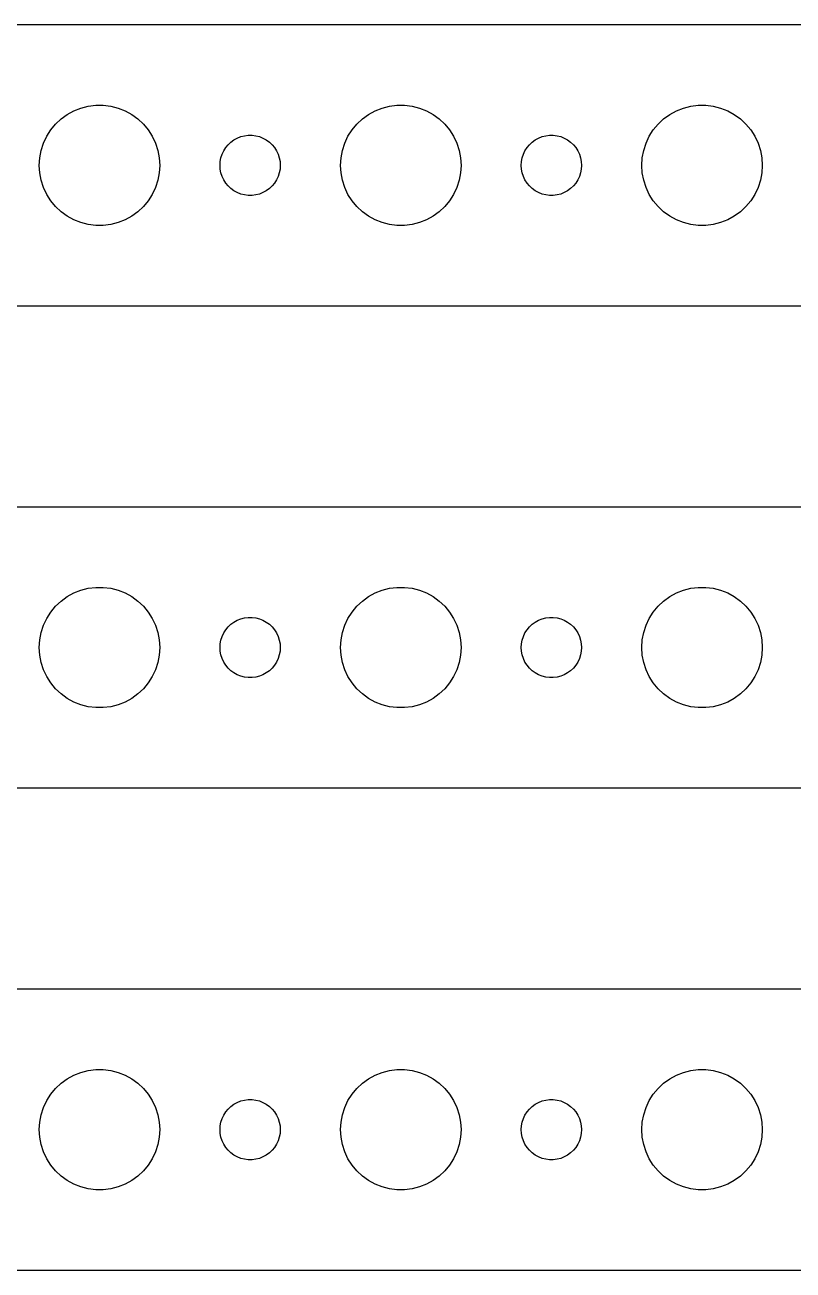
# Model space of a CAD drawing. Header units: metres. Extents: x -150 to 150, y 113 to 223.
# Drawn here: x -116.2 to -78, y 161 to 223 of the extents above; entities that cross this region are included whole.
import ezdxf

# ---------------------------------------------------------------- set-up
doc = ezdxf.new("R2010")
doc.units = ezdxf.units.M

msp = doc.modelspace()

# ---------------------------------------------------------------- linework, layer by layer
for p, q in [((144.814, 222.99), (-144.814, 222.99)), ((-113.777, 218.714), (-113.427, 218.853)), ((-113.427, 218.853), (-113.062, 218.947)), ((-113.062, 218.947), (-112.688, 218.994)), ((-112.688, 218.994), (-112.312, 218.994)), ((-112.312, 218.994), (-111.938, 218.947)), ((-111.938, 218.947), (-111.573, 218.853)), ((-111.573, 218.853), (-111.223, 218.714)), ((-98.7773, 218.714), (-98.427, 218.853)), ((-98.427, 218.853), (-98.0621, 218.947)), ((-98.0621, 218.947), (-97.6884, 218.994)), ((-97.6884, 218.994), (-97.3116, 218.994)), ((-97.3116, 218.994), (-96.9379, 218.947)), ((-96.9379, 218.947), (-96.573, 218.853)), ((-96.573, 218.853), (-96.2227, 218.714)), ((-83.7773, 218.714), (-83.427, 218.853)), ((-83.427, 218.853), (-83.0621, 218.947)), ((-83.0621, 218.947), (-82.6884, 218.994)), ((-82.6884, 218.994), (-82.3116, 218.994)), ((-82.3116, 218.994), (-81.9379, 218.947)), ((-81.9379, 218.947), (-81.573, 218.853)), ((-81.573, 218.853), (-81.2227, 218.714)), ((-114.687, 218.054), (-114.412, 218.312)), ((-114.412, 218.312), (-114.107, 218.533)), ((-114.107, 218.533), (-113.777, 218.714)), ((-111.223, 218.714), (-110.893, 218.533)), ((-110.893, 218.533), (-110.588, 218.312)), ((-110.588, 218.312), (-110.313, 218.054)), ((-99.6869, 218.054), (-99.4123, 218.312)), ((-99.4123, 218.312), (-99.1075, 218.533)), ((-99.1075, 218.533), (-98.7773, 218.714)), ((-96.2227, 218.714), (-95.8925, 218.533)), ((-95.8925, 218.533), (-95.5877, 218.312)), ((-95.5877, 218.312), (-95.3131, 218.054)), ((-84.6869, 218.054), (-84.4123, 218.312)), ((-84.4123, 218.312), (-84.1075, 218.533)), ((-84.1075, 218.533), (-83.7773, 218.714)), ((-81.2227, 218.714), (-80.8925, 218.533)), ((-80.8925, 218.533), (-80.5877, 218.312)), ((-80.5877, 218.312), (-80.3131, 218.054)), ((-115.129, 217.445), (-114.927, 217.763)), ((-114.927, 217.763), (-114.687, 218.054)), ((-110.313, 218.054), (-110.073, 217.763)), ((-110.073, 217.763), (-109.871, 217.445)), ((-100.129, 217.445), (-99.927, 217.763)), ((-99.927, 217.763), (-99.6869, 218.054)), ((-95.3131, 218.054), (-95.073, 217.763)), ((-95.073, 217.763), (-94.8711, 217.445)), ((-85.1289, 217.445), (-84.927, 217.763)), ((-84.927, 217.763), (-84.6869, 218.054)), ((-80.3131, 218.054), (-80.073, 217.763)), ((-80.073, 217.763), (-79.8711, 217.445)), ((-115.406, 216.746), (-115.289, 217.104)), ((-115.289, 217.104), (-115.129, 217.445)), ((-109.871, 217.445), (-109.711, 217.104)), ((-109.711, 217.104), (-109.594, 216.746)), ((-106.214, 216.882), (-106.093, 217.027)), ((-106.093, 217.027), (-105.956, 217.156)), ((-105.956, 217.156), (-105.804, 217.266)), ((-105.804, 217.266), (-105.639, 217.357)), ((-105.639, 217.357), (-105.464, 217.427)), ((-105.464, 217.427), (-105.281, 217.473)), ((-105.281, 217.473), (-105.094, 217.497)), ((-105.094, 217.497), (-104.906, 217.497)), ((-104.906, 217.497), (-104.719, 217.473)), ((-104.719, 217.473), (-104.536, 217.427)), ((-104.536, 217.427), (-104.361, 217.357)), ((-104.361, 217.357), (-104.196, 217.266)), ((-104.196, 217.266), (-104.044, 217.156)), ((-104.044, 217.156), (-103.907, 217.027)), ((-103.907, 217.027), (-103.786, 216.882)), ((-100.406, 216.746), (-100.289, 217.104)), ((-100.289, 217.104), (-100.129, 217.445)), ((-94.8711, 217.445), (-94.7107, 217.104)), ((-94.7107, 217.104), (-94.5943, 216.746)), ((-91.2135, 216.882), (-91.0934, 217.027)), ((-91.0934, 217.027), (-90.9561, 217.156)), ((-90.9561, 217.156), (-90.8037, 217.266)), ((-90.8037, 217.266), (-90.6387, 217.357)), ((-90.6387, 217.357), (-90.4635, 217.427)), ((-90.4635, 217.427), (-90.2811, 217.473)), ((-90.2811, 217.473), (-90.0942, 217.497)), ((-90.0942, 217.497), (-89.9058, 217.497)), ((-89.9058, 217.497), (-89.7189, 217.473)), ((-89.7189, 217.473), (-89.5365, 217.427)), ((-89.5365, 217.427), (-89.3613, 217.357)), ((-89.3613, 217.357), (-89.1963, 217.266)), ((-89.1963, 217.266), (-89.0439, 217.156)), ((-89.0439, 217.156), (-88.9065, 217.027)), ((-88.9065, 217.027), (-88.7865, 216.882)), ((-85.4057, 216.746), (-85.2893, 217.104)), ((-85.2893, 217.104), (-85.1289, 217.445)), ((-79.8711, 217.445), (-79.7107, 217.104)), ((-79.7107, 217.104), (-79.5943, 216.746)), ((-115.5, 216), (-115.476, 216.376)), ((-115.476, 216.376), (-115.406, 216.746)), ((-109.594, 216.746), (-109.524, 216.376)), ((-109.524, 216.376), (-109.5, 216)), ((-106.488, 216.188), (-106.453, 216.373)), ((-106.453, 216.373), (-106.395, 216.552)), ((-106.395, 216.552), (-106.314, 216.723)), ((-106.314, 216.723), (-106.214, 216.882)), ((-103.786, 216.882), (-103.686, 216.723)), ((-103.686, 216.723), (-103.605, 216.552)), ((-103.605, 216.552), (-103.547, 216.373)), ((-103.547, 216.373), (-103.512, 216.188)), ((-100.5, 216), (-100.476, 216.376)), ((-100.476, 216.376), (-100.406, 216.746)), ((-94.5943, 216.746), (-94.5237, 216.376)), ((-94.5237, 216.376), (-94.5, 216)), ((-91.4882, 216.188), (-91.4529, 216.373)), ((-91.4529, 216.373), (-91.3947, 216.552)), ((-91.3947, 216.552), (-91.3145, 216.723)), ((-91.3145, 216.723), (-91.2135, 216.882)), ((-88.7865, 216.882), (-88.6855, 216.723)), ((-88.6855, 216.723), (-88.6053, 216.552)), ((-88.6053, 216.552), (-88.5471, 216.373)), ((-88.5471, 216.373), (-88.5118, 216.188)), ((-85.5, 216), (-85.4763, 216.376)), ((-85.4763, 216.376), (-85.4057, 216.746)), ((-79.5943, 216.746), (-79.5237, 216.376)), ((-79.5237, 216.376), (-79.5, 216)), ((-115.476, 215.624), (-115.5, 216)), ((-109.5, 216), (-109.524, 215.624)), ((-106.5, 216), (-106.488, 216.188)), ((-106.488, 215.812), (-106.5, 216)), ((-106.453, 215.627), (-106.488, 215.812)), ((-103.512, 215.812), (-103.547, 215.627)), ((-103.512, 216.188), (-103.5, 216)), ((-103.5, 216), (-103.512, 215.812)), ((-100.476, 215.624), (-100.5, 216)), ((-94.5, 216), (-94.5237, 215.624)), ((-91.5, 216), (-91.4882, 216.188)), ((-91.4882, 215.812), (-91.5, 216)), ((-91.4529, 215.627), (-91.4882, 215.812)), ((-88.5118, 215.812), (-88.5471, 215.627)), ((-88.5118, 216.188), (-88.5, 216)), ((-88.5, 216), (-88.5118, 215.812)), ((-85.4763, 215.624), (-85.5, 216)), ((-79.5, 216), (-79.5237, 215.624)), ((-115.406, 215.254), (-115.476, 215.624)), ((-115.289, 214.896), (-115.406, 215.254)), ((-109.594, 215.254), (-109.711, 214.896)), ((-109.524, 215.624), (-109.594, 215.254)), ((-106.395, 215.448), (-106.453, 215.627)), ((-106.314, 215.277), (-106.395, 215.448)), ((-106.214, 215.118), (-106.314, 215.277)), ((-106.093, 214.973), (-106.214, 215.118)), ((-103.786, 215.118), (-103.907, 214.973)), ((-103.686, 215.277), (-103.786, 215.118)), ((-103.605, 215.448), (-103.686, 215.277)), ((-103.547, 215.627), (-103.605, 215.448)), ((-100.406, 215.254), (-100.476, 215.624)), ((-100.289, 214.896), (-100.406, 215.254)), ((-94.5943, 215.254), (-94.7107, 214.896)), ((-94.5237, 215.624), (-94.5943, 215.254)), ((-91.3947, 215.448), (-91.4529, 215.627)), ((-91.3145, 215.277), (-91.3947, 215.448)), ((-91.2135, 215.118), (-91.3145, 215.277)), ((-91.0934, 214.973), (-91.2135, 215.118)), ((-88.7865, 215.118), (-88.9065, 214.973)), ((-88.6855, 215.277), (-88.7865, 215.118)), ((-88.6053, 215.448), (-88.6855, 215.277)), ((-88.5471, 215.627), (-88.6053, 215.448)), ((-85.4057, 215.254), (-85.4763, 215.624)), ((-85.2893, 214.896), (-85.4057, 215.254)), ((-79.5943, 215.254), (-79.7107, 214.896)), ((-79.5237, 215.624), (-79.5943, 215.254)), ((-115.129, 214.555), (-115.289, 214.896)), ((-114.927, 214.237), (-115.129, 214.555)), ((-109.871, 214.555), (-110.073, 214.237)), ((-109.711, 214.896), (-109.871, 214.555)), ((-105.956, 214.844), (-106.093, 214.973)), ((-105.804, 214.734), (-105.956, 214.844)), ((-105.639, 214.643), (-105.804, 214.734)), ((-105.464, 214.573), (-105.639, 214.643)), ((-105.281, 214.527), (-105.464, 214.573)), ((-105.094, 214.503), (-105.281, 214.527)), ((-104.906, 214.503), (-105.094, 214.503)), ((-104.719, 214.527), (-104.906, 214.503)), ((-104.536, 214.573), (-104.719, 214.527)), ((-104.361, 214.643), (-104.536, 214.573)), ((-104.196, 214.734), (-104.361, 214.643)), ((-104.044, 214.844), (-104.196, 214.734)), ((-103.907, 214.973), (-104.044, 214.844)), ((-100.129, 214.555), (-100.289, 214.896)), ((-99.927, 214.237), (-100.129, 214.555)), ((-94.8711, 214.555), (-95.073, 214.237)), ((-94.7107, 214.896), (-94.8711, 214.555)), ((-90.9561, 214.844), (-91.0934, 214.973)), ((-90.8037, 214.734), (-90.9561, 214.844)), ((-90.6387, 214.643), (-90.8037, 214.734)), ((-90.4635, 214.573), (-90.6387, 214.643)), ((-90.2811, 214.527), (-90.4635, 214.573)), ((-90.0942, 214.503), (-90.2811, 214.527)), ((-89.9058, 214.503), (-90.0942, 214.503)), ((-89.7189, 214.527), (-89.9058, 214.503)), ((-89.5365, 214.573), (-89.7189, 214.527)), ((-89.3613, 214.643), (-89.5365, 214.573)), ((-89.1963, 214.734), (-89.3613, 214.643)), ((-89.0439, 214.844), (-89.1963, 214.734)), ((-88.9065, 214.973), (-89.0439, 214.844)), ((-85.1289, 214.555), (-85.2893, 214.896)), ((-84.927, 214.237), (-85.1289, 214.555)), ((-79.8711, 214.555), (-80.073, 214.237)), ((-79.7107, 214.896), (-79.8711, 214.555)), ((-114.687, 213.946), (-114.927, 214.237)), ((-114.412, 213.688), (-114.687, 213.946)), ((-110.313, 213.946), (-110.588, 213.688)), ((-110.073, 214.237), (-110.313, 213.946)), ((-99.6869, 213.946), (-99.927, 214.237)), ((-99.4123, 213.688), (-99.6869, 213.946)), ((-95.3131, 213.946), (-95.5877, 213.688)), ((-95.073, 214.237), (-95.3131, 213.946)), ((-84.6869, 213.946), (-84.927, 214.237)), ((-84.4123, 213.688), (-84.6869, 213.946)), ((-80.3131, 213.946), (-80.5877, 213.688)), ((-80.073, 214.237), (-80.3131, 213.946)), ((-114.107, 213.467), (-114.412, 213.688)), ((-113.777, 213.286), (-114.107, 213.467)), ((-113.427, 213.147), (-113.777, 213.286)), ((-111.223, 213.286), (-111.573, 213.147)), ((-110.893, 213.467), (-111.223, 213.286)), ((-110.588, 213.688), (-110.893, 213.467)), ((-99.1075, 213.467), (-99.4123, 213.688)), ((-98.7773, 213.286), (-99.1075, 213.467)), ((-98.427, 213.147), (-98.7773, 213.286)), ((-96.2227, 213.286), (-96.573, 213.147)), ((-95.8925, 213.467), (-96.2227, 213.286)), ((-95.5877, 213.688), (-95.8925, 213.467)), ((-84.1075, 213.467), (-84.4123, 213.688)), ((-83.7773, 213.286), (-84.1075, 213.467)), ((-83.427, 213.147), (-83.7773, 213.286)), ((-81.2227, 213.286), (-81.573, 213.147)), ((-80.8925, 213.467), (-81.2227, 213.286)), ((-80.5877, 213.688), (-80.8925, 213.467)), ((-113.062, 213.053), (-113.427, 213.147)), ((-112.688, 213.006), (-113.062, 213.053)), ((-112.312, 213.006), (-112.688, 213.006)), ((-111.938, 213.053), (-112.312, 213.006)), ((-111.573, 213.147), (-111.938, 213.053)), ((-98.0621, 213.053), (-98.427, 213.147)), ((-97.6884, 213.006), (-98.0621, 213.053)), ((-97.3116, 213.006), (-97.6884, 213.006)), ((-96.9379, 213.053), (-97.3116, 213.006)), ((-96.573, 213.147), (-96.9379, 213.053)), ((-83.0621, 213.053), (-83.427, 213.147)), ((-82.6884, 213.006), (-83.0621, 213.053)), ((-82.3116, 213.006), (-82.6884, 213.006)), ((-81.9379, 213.053), (-82.3116, 213.006)), ((-81.573, 213.147), (-81.9379, 213.053)), ((-144.814, 209.01), (144.814, 209.01)), ((144.814, 198.99), (-144.814, 198.99)), ((-114.107, 194.533), (-113.777, 194.714)), ((-113.777, 194.714), (-113.427, 194.853)), ((-113.427, 194.853), (-113.062, 194.947)), ((-113.062, 194.947), (-112.688, 194.994)), ((-112.688, 194.994), (-112.312, 194.994)), ((-112.312, 194.994), (-111.938, 194.947)), ((-111.938, 194.947), (-111.573, 194.853)), ((-111.573, 194.853), (-111.223, 194.714)), ((-111.223, 194.714), (-110.893, 194.533)), ((-99.1075, 194.533), (-98.7773, 194.714)), ((-98.7773, 194.714), (-98.427, 194.853)), ((-98.427, 194.853), (-98.0621, 194.947)), ((-98.0621, 194.947), (-97.6884, 194.994)), ((-97.6884, 194.994), (-97.3116, 194.994)), ((-97.3116, 194.994), (-96.9379, 194.947)), ((-96.9379, 194.947), (-96.573, 194.853)), ((-96.573, 194.853), (-96.2227, 194.714)), ((-96.2227, 194.714), (-95.8925, 194.533)), ((-84.1075, 194.533), (-83.7773, 194.714)), ((-83.7773, 194.714), (-83.427, 194.853)), ((-83.427, 194.853), (-83.0621, 194.947)), ((-83.0621, 194.947), (-82.6884, 194.994)), ((-82.6884, 194.994), (-82.3116, 194.994)), ((-82.3116, 194.994), (-81.9379, 194.947)), ((-81.9379, 194.947), (-81.573, 194.853)), ((-81.573, 194.853), (-81.2227, 194.714)), ((-81.2227, 194.714), (-80.8925, 194.533)), ((-114.927, 193.763), (-114.687, 194.054)), ((-114.687, 194.054), (-114.412, 194.312)), ((-114.412, 194.312), (-114.107, 194.533)), ((-110.893, 194.533), (-110.588, 194.312)), ((-110.588, 194.312), (-110.313, 194.054)), ((-110.313, 194.054), (-110.073, 193.763)), ((-99.927, 193.763), (-99.6869, 194.054)), ((-99.6869, 194.054), (-99.4123, 194.312)), ((-99.4123, 194.312), (-99.1075, 194.533)), ((-95.8925, 194.533), (-95.5877, 194.312)), ((-95.5877, 194.312), (-95.3131, 194.054)), ((-95.3131, 194.054), (-95.073, 193.763)), ((-84.927, 193.763), (-84.6869, 194.054)), ((-84.6869, 194.054), (-84.4123, 194.312)), ((-84.4123, 194.312), (-84.1075, 194.533)), ((-80.8925, 194.533), (-80.5877, 194.312)), ((-80.5877, 194.312), (-80.3131, 194.054)), ((-80.3131, 194.054), (-80.073, 193.763)), ((-115.289, 193.104), (-115.129, 193.445)), ((-115.129, 193.445), (-114.927, 193.763)), ((-110.073, 193.763), (-109.871, 193.445)), ((-109.871, 193.445), (-109.711, 193.104)), ((-105.639, 193.357), (-105.464, 193.427)), ((-105.464, 193.427), (-105.281, 193.473)), ((-105.281, 193.473), (-105.094, 193.497)), ((-105.094, 193.497), (-104.906, 193.497)), ((-104.906, 193.497), (-104.719, 193.473)), ((-104.719, 193.473), (-104.536, 193.427)), ((-104.536, 193.427), (-104.361, 193.357)), ((-100.289, 193.104), (-100.129, 193.445)), ((-100.129, 193.445), (-99.927, 193.763)), ((-95.073, 193.763), (-94.8711, 193.445)), ((-94.8711, 193.445), (-94.7107, 193.104)), ((-90.6387, 193.357), (-90.4635, 193.427)), ((-90.4635, 193.427), (-90.2811, 193.473)), ((-90.2811, 193.473), (-90.0942, 193.497)), ((-90.0942, 193.497), (-89.9058, 193.497)), ((-89.9058, 193.497), (-89.7189, 193.473)), ((-89.7189, 193.473), (-89.5365, 193.427)), ((-89.5365, 193.427), (-89.3613, 193.357)), ((-85.2893, 193.104), (-85.1289, 193.445)), ((-85.1289, 193.445), (-84.927, 193.763)), ((-80.073, 193.763), (-79.8711, 193.445)), ((-79.8711, 193.445), (-79.7107, 193.104)), ((-115.406, 192.746), (-115.289, 193.104)), ((-109.711, 193.104), (-109.594, 192.746)), ((-106.314, 192.723), (-106.214, 192.882)), ((-106.214, 192.882), (-106.093, 193.027)), ((-106.093, 193.027), (-105.956, 193.156)), ((-105.956, 193.156), (-105.804, 193.266)), ((-105.804, 193.266), (-105.639, 193.357)), ((-104.361, 193.357), (-104.196, 193.266)), ((-104.196, 193.266), (-104.044, 193.156)), ((-104.044, 193.156), (-103.907, 193.027)), ((-103.907, 193.027), (-103.786, 192.882)), ((-103.786, 192.882), (-103.686, 192.723)), ((-100.406, 192.746), (-100.289, 193.104)), ((-94.7107, 193.104), (-94.5943, 192.746)), ((-91.3145, 192.723), (-91.2135, 192.882)), ((-91.2135, 192.882), (-91.0934, 193.027)), ((-91.0934, 193.027), (-90.9561, 193.156)), ((-90.9561, 193.156), (-90.8037, 193.266)), ((-90.8037, 193.266), (-90.6387, 193.357)), ((-89.3613, 193.357), (-89.1963, 193.266)), ((-89.1963, 193.266), (-89.0439, 193.156)), ((-89.0439, 193.156), (-88.9065, 193.027)), ((-88.9065, 193.027), (-88.7865, 192.882)), ((-88.7865, 192.882), (-88.6855, 192.723)), ((-85.4057, 192.746), (-85.2893, 193.104)), ((-79.7107, 193.104), (-79.5943, 192.746)), ((-115.5, 192), (-115.476, 192.376)), ((-115.476, 192.376), (-115.406, 192.746)), ((-109.594, 192.746), (-109.524, 192.376)), ((-109.524, 192.376), (-109.5, 192)), ((-106.5, 192), (-106.488, 192.188)), ((-106.488, 192.188), (-106.453, 192.373)), ((-106.453, 192.373), (-106.395, 192.552)), ((-106.395, 192.552), (-106.314, 192.723)), ((-103.686, 192.723), (-103.605, 192.552)), ((-103.605, 192.552), (-103.547, 192.373)), ((-103.547, 192.373), (-103.512, 192.188)), ((-103.512, 192.188), (-103.5, 192)), ((-100.5, 192), (-100.476, 192.376)), ((-100.476, 192.376), (-100.406, 192.746)), ((-94.5943, 192.746), (-94.5237, 192.376)), ((-94.5237, 192.376), (-94.5, 192)), ((-91.5, 192), (-91.4882, 192.188)), ((-91.4882, 192.188), (-91.4529, 192.373)), ((-91.4529, 192.373), (-91.3947, 192.552)), ((-91.3947, 192.552), (-91.3145, 192.723)), ((-88.6855, 192.723), (-88.6053, 192.552)), ((-88.6053, 192.552), (-88.5471, 192.373)), ((-88.5471, 192.373), (-88.5118, 192.188)), ((-88.5118, 192.188), (-88.5, 192)), ((-85.5, 192), (-85.4763, 192.376)), ((-85.4763, 192.376), (-85.4057, 192.746)), ((-79.5943, 192.746), (-79.5237, 192.376)), ((-79.5237, 192.376), (-79.5, 192)), ((-115.476, 191.624), (-115.5, 192)), ((-115.406, 191.254), (-115.476, 191.624)), ((-109.524, 191.624), (-109.594, 191.254)), ((-109.5, 192), (-109.524, 191.624)), ((-106.488, 191.812), (-106.5, 192)), ((-106.453, 191.627), (-106.488, 191.812)), ((-106.395, 191.448), (-106.453, 191.627)), ((-103.547, 191.627), (-103.605, 191.448)), ((-103.512, 191.812), (-103.547, 191.627)), ((-103.5, 192), (-103.512, 191.812)), ((-100.476, 191.624), (-100.5, 192)), ((-100.406, 191.254), (-100.476, 191.624)), ((-94.5237, 191.624), (-94.5943, 191.254)), ((-94.5, 192), (-94.5237, 191.624)), ((-91.4882, 191.812), (-91.5, 192)), ((-91.4529, 191.627), (-91.4882, 191.812)), ((-91.3947, 191.448), (-91.4529, 191.627)), ((-88.5471, 191.627), (-88.6053, 191.448)), ((-88.5118, 191.812), (-88.5471, 191.627)), ((-88.5, 192), (-88.5118, 191.812)), ((-85.4763, 191.624), (-85.5, 192)), ((-85.4057, 191.254), (-85.4763, 191.624)), ((-79.5237, 191.624), (-79.5943, 191.254)), ((-79.5, 192), (-79.5237, 191.624)), ((-115.289, 190.896), (-115.406, 191.254)), ((-109.594, 191.254), (-109.711, 190.896)), ((-106.314, 191.277), (-106.395, 191.448)), ((-106.214, 191.118), (-106.314, 191.277)), ((-106.093, 190.973), (-106.214, 191.118)), ((-105.956, 190.844), (-106.093, 190.973)), ((-103.907, 190.973), (-104.044, 190.844)), ((-103.786, 191.118), (-103.907, 190.973)), ((-103.686, 191.277), (-103.786, 191.118)), ((-103.605, 191.448), (-103.686, 191.277)), ((-100.289, 190.896), (-100.406, 191.254)), ((-94.5943, 191.254), (-94.7107, 190.896)), ((-91.3145, 191.277), (-91.3947, 191.448)), ((-91.2135, 191.118), (-91.3145, 191.277)), ((-91.0934, 190.973), (-91.2135, 191.118)), ((-90.9561, 190.844), (-91.0934, 190.973)), ((-88.9065, 190.973), (-89.0439, 190.844)), ((-88.7865, 191.118), (-88.9065, 190.973)), ((-88.6855, 191.277), (-88.7865, 191.118)), ((-88.6053, 191.448), (-88.6855, 191.277)), ((-85.2893, 190.896), (-85.4057, 191.254)), ((-79.5943, 191.254), (-79.7107, 190.896)), ((-115.129, 190.555), (-115.289, 190.896)), ((-114.927, 190.237), (-115.129, 190.555)), ((-109.871, 190.555), (-110.073, 190.237)), ((-109.711, 190.896), (-109.871, 190.555)), ((-105.804, 190.734), (-105.956, 190.844)), ((-105.639, 190.643), (-105.804, 190.734)), ((-105.464, 190.573), (-105.639, 190.643)), ((-105.281, 190.527), (-105.464, 190.573)), ((-105.094, 190.503), (-105.281, 190.527)), ((-104.906, 190.503), (-105.094, 190.503)), ((-104.719, 190.527), (-104.906, 190.503)), ((-104.536, 190.573), (-104.719, 190.527)), ((-104.361, 190.643), (-104.536, 190.573)), ((-104.196, 190.734), (-104.361, 190.643)), ((-104.044, 190.844), (-104.196, 190.734)), ((-100.129, 190.555), (-100.289, 190.896)), ((-99.927, 190.237), (-100.129, 190.555)), ((-94.8711, 190.555), (-95.073, 190.237)), ((-94.7107, 190.896), (-94.8711, 190.555)), ((-90.8037, 190.734), (-90.9561, 190.844)), ((-90.6387, 190.643), (-90.8037, 190.734)), ((-90.4635, 190.573), (-90.6387, 190.643)), ((-90.2811, 190.527), (-90.4635, 190.573)), ((-90.0942, 190.503), (-90.2811, 190.527)), ((-89.9058, 190.503), (-90.0942, 190.503)), ((-89.7189, 190.527), (-89.9058, 190.503)), ((-89.5365, 190.573), (-89.7189, 190.527)), ((-89.3613, 190.643), (-89.5365, 190.573)), ((-89.1963, 190.734), (-89.3613, 190.643)), ((-89.0439, 190.844), (-89.1963, 190.734)), ((-85.1289, 190.555), (-85.2893, 190.896)), ((-84.927, 190.237), (-85.1289, 190.555)), ((-79.8711, 190.555), (-80.073, 190.237)), ((-79.7107, 190.896), (-79.8711, 190.555)), ((-114.687, 189.946), (-114.927, 190.237)), ((-114.412, 189.688), (-114.687, 189.946)), ((-114.107, 189.467), (-114.412, 189.688)), ((-110.588, 189.688), (-110.893, 189.467)), ((-110.313, 189.946), (-110.588, 189.688)), ((-110.073, 190.237), (-110.313, 189.946)), ((-99.6869, 189.946), (-99.927, 190.237)), ((-99.4123, 189.688), (-99.6869, 189.946)), ((-99.1075, 189.467), (-99.4123, 189.688)), ((-95.5877, 189.688), (-95.8925, 189.467)), ((-95.3131, 189.946), (-95.5877, 189.688)), ((-95.073, 190.237), (-95.3131, 189.946)), ((-84.6869, 189.946), (-84.927, 190.237)), ((-84.4123, 189.688), (-84.6869, 189.946)), ((-84.1075, 189.467), (-84.4123, 189.688)), ((-80.5877, 189.688), (-80.8925, 189.467)), ((-80.3131, 189.946), (-80.5877, 189.688)), ((-80.073, 190.237), (-80.3131, 189.946)), ((-113.777, 189.286), (-114.107, 189.467)), ((-113.427, 189.147), (-113.777, 189.286)), ((-113.062, 189.053), (-113.427, 189.147)), ((-112.688, 189.006), (-113.062, 189.053)), ((-111.938, 189.053), (-112.312, 189.006)), ((-111.573, 189.147), (-111.938, 189.053)), ((-111.223, 189.286), (-111.573, 189.147)), ((-110.893, 189.467), (-111.223, 189.286)), ((-98.7773, 189.286), (-99.1075, 189.467)), ((-98.427, 189.147), (-98.7773, 189.286)), ((-98.0621, 189.053), (-98.427, 189.147)), ((-97.6884, 189.006), (-98.0621, 189.053)), ((-96.9379, 189.053), (-97.3116, 189.006)), ((-96.573, 189.147), (-96.9379, 189.053)), ((-96.2227, 189.286), (-96.573, 189.147)), ((-95.8925, 189.467), (-96.2227, 189.286)), ((-83.7773, 189.286), (-84.1075, 189.467)), ((-83.427, 189.147), (-83.7773, 189.286)), ((-83.0621, 189.053), (-83.427, 189.147)), ((-82.6884, 189.006), (-83.0621, 189.053)), ((-81.9379, 189.053), (-82.3116, 189.006)), ((-81.573, 189.147), (-81.9379, 189.053)), ((-81.2227, 189.286), (-81.573, 189.147)), ((-80.8925, 189.467), (-81.2227, 189.286)), ((-112.312, 189.006), (-112.688, 189.006)), ((-97.3116, 189.006), (-97.6884, 189.006)), ((-82.3116, 189.006), (-82.6884, 189.006)), ((-144.814, 185.01), (144.814, 185.01)), ((144.814, 174.99), (-144.814, 174.99)), ((-114.412, 170.312), (-114.107, 170.533)), ((-114.107, 170.533), (-113.777, 170.714)), ((-113.777, 170.714), (-113.427, 170.853)), ((-113.427, 170.853), (-113.062, 170.947)), ((-113.062, 170.947), (-112.688, 170.994)), ((-112.688, 170.994), (-112.312, 170.994)), ((-112.312, 170.994), (-111.938, 170.947)), ((-111.938, 170.947), (-111.573, 170.853)), ((-111.573, 170.853), (-111.223, 170.714)), ((-111.223, 170.714), (-110.893, 170.533)), ((-110.893, 170.533), (-110.588, 170.312)), ((-99.4123, 170.312), (-99.1075, 170.533)), ((-99.1075, 170.533), (-98.7773, 170.714)), ((-98.7773, 170.714), (-98.427, 170.853)), ((-98.427, 170.853), (-98.0621, 170.947)), ((-98.0621, 170.947), (-97.6884, 170.994)), ((-97.6884, 170.994), (-97.3116, 170.994)), ((-97.3116, 170.994), (-96.9379, 170.947)), ((-96.9379, 170.947), (-96.573, 170.853)), ((-96.573, 170.853), (-96.2227, 170.714)), ((-96.2227, 170.714), (-95.8925, 170.533)), ((-95.8925, 170.533), (-95.5877, 170.312)), ((-84.4123, 170.312), (-84.1075, 170.533)), ((-84.1075, 170.533), (-83.7773, 170.714)), ((-83.7773, 170.714), (-83.427, 170.853)), ((-83.427, 170.853), (-83.0621, 170.947)), ((-83.0621, 170.947), (-82.6884, 170.994)), ((-82.6884, 170.994), (-82.3116, 170.994)), ((-82.3116, 170.994), (-81.9379, 170.947)), ((-81.9379, 170.947), (-81.573, 170.853)), ((-81.573, 170.853), (-81.2227, 170.714)), ((-81.2227, 170.714), (-80.8925, 170.533)), ((-80.8925, 170.533), (-80.5877, 170.312)), ((-114.927, 169.763), (-114.687, 170.054)), ((-114.687, 170.054), (-114.412, 170.312)), ((-110.588, 170.312), (-110.313, 170.054)), ((-110.313, 170.054), (-110.073, 169.763)), ((-99.927, 169.763), (-99.6869, 170.054)), ((-99.6869, 170.054), (-99.4123, 170.312)), ((-95.5877, 170.312), (-95.3131, 170.054)), ((-95.3131, 170.054), (-95.073, 169.763)), ((-84.927, 169.763), (-84.6869, 170.054)), ((-84.6869, 170.054), (-84.4123, 170.312)), ((-80.5877, 170.312), (-80.3131, 170.054)), ((-80.3131, 170.054), (-80.073, 169.763)), ((-115.289, 169.104), (-115.129, 169.445)), ((-115.129, 169.445), (-114.927, 169.763)), ((-110.073, 169.763), (-109.871, 169.445)), ((-109.871, 169.445), (-109.711, 169.104)), ((-105.956, 169.156), (-105.804, 169.266)), ((-105.804, 169.266), (-105.639, 169.357)), ((-105.639, 169.357), (-105.464, 169.427)), ((-105.464, 169.427), (-105.281, 169.473)), ((-105.281, 169.473), (-105.094, 169.497)), ((-105.094, 169.497), (-104.906, 169.497)), ((-104.906, 169.497), (-104.719, 169.473)), ((-104.719, 169.473), (-104.536, 169.427)), ((-104.536, 169.427), (-104.361, 169.357)), ((-104.361, 169.357), (-104.196, 169.266)), ((-104.196, 169.266), (-104.044, 169.156)), ((-100.289, 169.104), (-100.129, 169.445)), ((-100.129, 169.445), (-99.927, 169.763)), ((-95.073, 169.763), (-94.8711, 169.445)), ((-94.8711, 169.445), (-94.7107, 169.104)), ((-90.9561, 169.156), (-90.8037, 169.266)), ((-90.8037, 169.266), (-90.6387, 169.357)), ((-90.6387, 169.357), (-90.4635, 169.427)), ((-90.4635, 169.427), (-90.2811, 169.473)), ((-90.2811, 169.473), (-90.0942, 169.497)), ((-90.0942, 169.497), (-89.9058, 169.497)), ((-89.9058, 169.497), (-89.7189, 169.473)), ((-89.7189, 169.473), (-89.5365, 169.427)), ((-89.5365, 169.427), (-89.3613, 169.357)), ((-89.3613, 169.357), (-89.1963, 169.266)), ((-89.1963, 169.266), (-89.0439, 169.156)), ((-85.2893, 169.104), (-85.1289, 169.445)), ((-85.1289, 169.445), (-84.927, 169.763)), ((-80.073, 169.763), (-79.8711, 169.445)), ((-79.8711, 169.445), (-79.7107, 169.104)), ((-115.476, 168.376), (-115.406, 168.746)), ((-115.406, 168.746), (-115.289, 169.104)), ((-109.711, 169.104), (-109.594, 168.746)), ((-109.594, 168.746), (-109.524, 168.376)), ((-106.395, 168.552), (-106.314, 168.723)), ((-106.314, 168.723), (-106.214, 168.882)), ((-106.214, 168.882), (-106.093, 169.027)), ((-106.093, 169.027), (-105.956, 169.156)), ((-104.044, 169.156), (-103.907, 169.027)), ((-103.907, 169.027), (-103.786, 168.882)), ((-103.786, 168.882), (-103.686, 168.723)), ((-103.686, 168.723), (-103.605, 168.552)), ((-100.476, 168.376), (-100.406, 168.746)), ((-100.406, 168.746), (-100.289, 169.104)), ((-94.7107, 169.104), (-94.5943, 168.746)), ((-94.5943, 168.746), (-94.5237, 168.376)), ((-91.3947, 168.552), (-91.3145, 168.723)), ((-91.3145, 168.723), (-91.2135, 168.882)), ((-91.2135, 168.882), (-91.0934, 169.027)), ((-91.0934, 169.027), (-90.9561, 169.156)), ((-89.0439, 169.156), (-88.9065, 169.027)), ((-88.9065, 169.027), (-88.7865, 168.882)), ((-88.7865, 168.882), (-88.6855, 168.723)), ((-88.6855, 168.723), (-88.6053, 168.552)), ((-85.4763, 168.376), (-85.4057, 168.746)), ((-85.4057, 168.746), (-85.2893, 169.104)), ((-79.7107, 169.104), (-79.5943, 168.746)), ((-79.5943, 168.746), (-79.5237, 168.376)), ((-115.5, 168), (-115.476, 168.376)), ((-115.476, 167.624), (-115.5, 168)), ((-109.524, 168.376), (-109.5, 168)), ((-109.5, 168), (-109.524, 167.624)), ((-106.5, 168), (-106.488, 168.188)), ((-106.488, 167.812), (-106.5, 168)), ((-106.488, 168.188), (-106.453, 168.373)), ((-106.453, 168.373), (-106.395, 168.552)), ((-103.605, 168.552), (-103.547, 168.373)), ((-103.547, 168.373), (-103.512, 168.188)), ((-103.512, 168.188), (-103.5, 168)), ((-103.5, 168), (-103.512, 167.812)), ((-100.5, 168), (-100.476, 168.376)), ((-100.476, 167.624), (-100.5, 168)), ((-94.5237, 168.376), (-94.5, 168)), ((-94.5, 168), (-94.5237, 167.624)), ((-91.5, 168), (-91.4882, 168.188)), ((-91.4882, 167.812), (-91.5, 168)), ((-91.4882, 168.188), (-91.4529, 168.373)), ((-91.4529, 168.373), (-91.3947, 168.552)), ((-88.6053, 168.552), (-88.5471, 168.373)), ((-88.5471, 168.373), (-88.5118, 168.188)), ((-88.5118, 168.188), (-88.5, 168)), ((-88.5, 168), (-88.5118, 167.812)), ((-85.5, 168), (-85.4763, 168.376)), ((-85.4763, 167.624), (-85.5, 168)), ((-79.5237, 168.376), (-79.5, 168)), ((-79.5, 168), (-79.5237, 167.624)), ((-115.406, 167.254), (-115.476, 167.624)), ((-109.524, 167.624), (-109.594, 167.254)), ((-106.453, 167.627), (-106.488, 167.812)), ((-106.395, 167.448), (-106.453, 167.627)), ((-106.314, 167.277), (-106.395, 167.448)), ((-103.605, 167.448), (-103.686, 167.277)), ((-103.547, 167.627), (-103.605, 167.448)), ((-103.512, 167.812), (-103.547, 167.627)), ((-100.406, 167.254), (-100.476, 167.624)), ((-94.5237, 167.624), (-94.5943, 167.254)), ((-91.4529, 167.627), (-91.4882, 167.812)), ((-91.3947, 167.448), (-91.4529, 167.627)), ((-91.3145, 167.277), (-91.3947, 167.448)), ((-88.6053, 167.448), (-88.6855, 167.277)), ((-88.5471, 167.627), (-88.6053, 167.448)), ((-88.5118, 167.812), (-88.5471, 167.627)), ((-85.4057, 167.254), (-85.4763, 167.624)), ((-79.5237, 167.624), (-79.5943, 167.254)), ((-115.289, 166.896), (-115.406, 167.254)), ((-115.129, 166.555), (-115.289, 166.896)), ((-109.711, 166.896), (-109.871, 166.555)), ((-109.594, 167.254), (-109.711, 166.896)), ((-106.214, 167.118), (-106.314, 167.277)), ((-106.093, 166.973), (-106.214, 167.118)), ((-105.956, 166.844), (-106.093, 166.973)), ((-105.804, 166.734), (-105.956, 166.844)), ((-105.639, 166.643), (-105.804, 166.734)), ((-104.196, 166.734), (-104.361, 166.643)), ((-104.044, 166.844), (-104.196, 166.734)), ((-103.907, 166.973), (-104.044, 166.844)), ((-103.786, 167.118), (-103.907, 166.973)), ((-103.686, 167.277), (-103.786, 167.118)), ((-100.289, 166.896), (-100.406, 167.254)), ((-100.129, 166.555), (-100.289, 166.896)), ((-94.7107, 166.896), (-94.8711, 166.555)), ((-94.5943, 167.254), (-94.7107, 166.896)), ((-91.2135, 167.118), (-91.3145, 167.277)), ((-91.0934, 166.973), (-91.2135, 167.118)), ((-90.9561, 166.844), (-91.0934, 166.973)), ((-90.8037, 166.734), (-90.9561, 166.844)), ((-90.6387, 166.643), (-90.8037, 166.734)), ((-89.1963, 166.734), (-89.3613, 166.643)), ((-89.0439, 166.844), (-89.1963, 166.734)), ((-88.9065, 166.973), (-89.0439, 166.844)), ((-88.7865, 167.118), (-88.9065, 166.973)), ((-88.6855, 167.277), (-88.7865, 167.118)), ((-85.2893, 166.896), (-85.4057, 167.254)), ((-85.1289, 166.555), (-85.2893, 166.896)), ((-79.7107, 166.896), (-79.8711, 166.555)), ((-79.5943, 167.254), (-79.7107, 166.896)), ((-114.927, 166.237), (-115.129, 166.555)), ((-114.687, 165.946), (-114.927, 166.237)), ((-110.073, 166.237), (-110.313, 165.946)), ((-109.871, 166.555), (-110.073, 166.237)), ((-105.464, 166.573), (-105.639, 166.643)), ((-105.281, 166.527), (-105.464, 166.573)), ((-105.094, 166.503), (-105.281, 166.527)), ((-104.906, 166.503), (-105.094, 166.503)), ((-104.719, 166.527), (-104.906, 166.503)), ((-104.536, 166.573), (-104.719, 166.527)), ((-104.361, 166.643), (-104.536, 166.573)), ((-99.927, 166.237), (-100.129, 166.555)), ((-99.6869, 165.946), (-99.927, 166.237)), ((-95.073, 166.237), (-95.3131, 165.946)), ((-94.8711, 166.555), (-95.073, 166.237)), ((-90.4635, 166.573), (-90.6387, 166.643)), ((-90.2811, 166.527), (-90.4635, 166.573)), ((-90.0942, 166.503), (-90.2811, 166.527)), ((-89.9058, 166.503), (-90.0942, 166.503)), ((-89.7189, 166.527), (-89.9058, 166.503)), ((-89.5365, 166.573), (-89.7189, 166.527)), ((-89.3613, 166.643), (-89.5365, 166.573)), ((-84.927, 166.237), (-85.1289, 166.555)), ((-84.6869, 165.946), (-84.927, 166.237)), ((-80.073, 166.237), (-80.3131, 165.946)), ((-79.8711, 166.555), (-80.073, 166.237)), ((-114.412, 165.688), (-114.687, 165.946)), ((-114.107, 165.467), (-114.412, 165.688)), ((-110.588, 165.688), (-110.893, 165.467)), ((-110.313, 165.946), (-110.588, 165.688)), ((-99.4123, 165.688), (-99.6869, 165.946)), ((-99.1075, 165.467), (-99.4123, 165.688)), ((-95.5877, 165.688), (-95.8925, 165.467)), ((-95.3131, 165.946), (-95.5877, 165.688)), ((-84.4123, 165.688), (-84.6869, 165.946)), ((-84.1075, 165.467), (-84.4123, 165.688)), ((-80.5877, 165.688), (-80.8925, 165.467)), ((-80.3131, 165.946), (-80.5877, 165.688)), ((-113.777, 165.286), (-114.107, 165.467)), ((-113.427, 165.147), (-113.777, 165.286)), ((-113.062, 165.053), (-113.427, 165.147)), ((-112.688, 165.006), (-113.062, 165.053)), ((-112.312, 165.006), (-112.688, 165.006)), ((-111.938, 165.053), (-112.312, 165.006)), ((-111.573, 165.147), (-111.938, 165.053)), ((-111.223, 165.286), (-111.573, 165.147)), ((-110.893, 165.467), (-111.223, 165.286)), ((-98.7773, 165.286), (-99.1075, 165.467)), ((-98.427, 165.147), (-98.7773, 165.286)), ((-98.0621, 165.053), (-98.427, 165.147)), ((-97.6884, 165.006), (-98.0621, 165.053)), ((-97.3116, 165.006), (-97.6884, 165.006)), ((-96.9379, 165.053), (-97.3116, 165.006)), ((-96.573, 165.147), (-96.9379, 165.053)), ((-96.2227, 165.286), (-96.573, 165.147)), ((-95.8925, 165.467), (-96.2227, 165.286)), ((-83.7773, 165.286), (-84.1075, 165.467)), ((-83.427, 165.147), (-83.7773, 165.286)), ((-83.0621, 165.053), (-83.427, 165.147)), ((-82.6884, 165.006), (-83.0621, 165.053)), ((-82.3116, 165.006), (-82.6884, 165.006)), ((-81.9379, 165.053), (-82.3116, 165.006)), ((-81.573, 165.147), (-81.9379, 165.053)), ((-81.2227, 165.286), (-81.573, 165.147)), ((-80.8925, 165.467), (-81.2227, 165.286)), ((-144.814, 161.01), (144.814, 161.01))]:
    msp.add_line(p, q)

doc.saveas('drawing.dxf')
